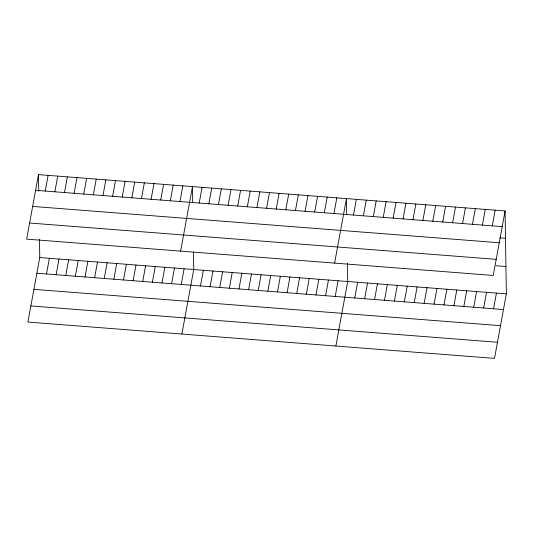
<?xml version="1.0" encoding="UTF-8"?>
<svg xmlns="http://www.w3.org/2000/svg" width="533" height="533" viewBox="0 0 533 533"><rect width="100%" height="100%" fill="white"/><g stroke="black" fill="none" stroke-linecap="round" stroke-linejoin="round"><path stroke-width="0.8" d="M38.489 174.617L26.65 239.13L493.245 275.461L505.084 210.948L38.489 174.617L38.742 191.34M45.232 191.054L48.11 175.37M39.475 239.297L39.755 257.539L27.916 322.052L494.511 358.383L506.35 293.87L505.084 210.948M54.859 191.8L57.737 176.117M46.498 273.975L49.376 258.292M64.48 192.553L67.358 176.869M56.118 274.722L58.996 259.038M74.107 193.299L76.985 177.616M65.746 275.474L68.624 259.791M83.728 194.052L86.606 178.368M75.366 276.221L78.244 260.537M93.355 194.798L96.233 179.115M84.994 276.967L87.872 261.29M102.976 195.551L105.854 179.868M94.614 277.72L97.492 262.036M112.603 196.297L115.481 180.614M104.241 278.466L107.12 262.782M122.224 197.043L125.102 181.367M113.862 279.219L116.74 263.535M131.844 197.796L134.722 182.113M123.489 279.965L126.368 264.281M141.472 198.542L144.35 182.859M133.11 280.718L135.988 265.034M151.092 199.295L153.97 183.612M142.731 281.464L145.609 265.78M160.719 200.042L163.598 184.358M152.358 282.217L155.236 266.533M170.34 200.794L173.218 185.111M161.979 282.963L164.857 267.28M179.967 201.541L182.846 185.857M171.606 283.716L174.484 268.032M180.627 251.116L192.466 186.61L192.713 202.573M181.227 284.462L184.105 268.779M199.209 203.04L202.094 187.356M181.893 334.038L193.732 269.531L193.466 252.049M208.836 203.793L211.714 188.109M200.475 285.961L203.353 270.278M218.457 204.539L221.335 188.855M210.095 286.714L212.973 271.031M228.084 205.292L230.962 189.608M219.723 287.46L222.601 271.777M237.705 206.038L240.583 190.354M229.343 288.213L232.221 272.53M247.332 206.791L250.21 191.107M238.971 288.959L241.849 273.276M256.953 207.537L259.831 191.853M248.591 289.705L251.469 274.029M266.58 208.29L269.458 192.606M258.219 290.458L261.097 274.775M276.201 209.036L279.079 193.352M267.839 291.205L270.717 275.521M285.821 209.782L288.699 194.105M277.466 291.957L280.345 276.274M295.449 210.535L298.327 194.851M287.087 292.704L289.965 277.02M305.069 211.281L307.947 195.598M296.708 293.456L299.586 277.773M314.697 212.034L317.575 196.351M306.335 294.203L309.213 278.519M324.317 212.78L327.195 197.097M315.956 294.956L318.834 279.272M333.944 213.533L336.823 197.85M325.583 295.702L328.461 280.018M334.604 263.109L346.443 198.596L346.69 214.559M335.204 296.455L338.082 280.771M353.479 215.052L356.357 199.369M335.87 346.03L347.709 281.517L347.429 263.275M363.393 215.825L366.278 200.141M354.745 297.974L357.623 282.29M373.313 216.598L376.191 200.914M364.659 298.746L367.537 283.063M383.227 217.371L386.105 201.687M374.572 299.519L377.451 283.836M393.141 218.144L396.019 202.46M384.486 300.292L387.364 284.609M403.055 218.916L405.933 203.233M394.407 301.065L397.285 285.382M412.975 219.683L415.853 203.999M404.32 301.831L407.199 286.154M422.889 220.455L425.767 204.772M414.234 302.604L417.112 286.921M432.803 221.228L435.681 205.545M424.148 303.377L427.026 287.693M442.716 222.001L445.595 206.318M434.069 304.15L436.947 288.466M452.63 222.774L455.508 207.09M443.982 304.923L446.861 289.239M462.551 223.547L465.429 207.863M453.896 305.695L456.774 290.012M472.465 224.32L475.343 208.636M463.81 306.468L466.688 290.785M482.378 225.093L485.257 209.409M473.724 307.241L476.602 291.558M492.292 225.859L495.17 210.182M483.644 308.007L486.522 292.331M493.558 308.78L496.436 293.097M35.611 190.301L502.206 226.632M499.721 237.865L505.504 238.318M32.653 206.418L499.254 242.748M29.608 223.014L496.203 259.344M496.016 265.734L505.93 266.507M39.755 257.539L506.35 293.87M36.877 273.222L503.472 309.553M33.919 289.339L500.514 325.67M30.867 305.935L497.469 342.266"/></g></svg>
